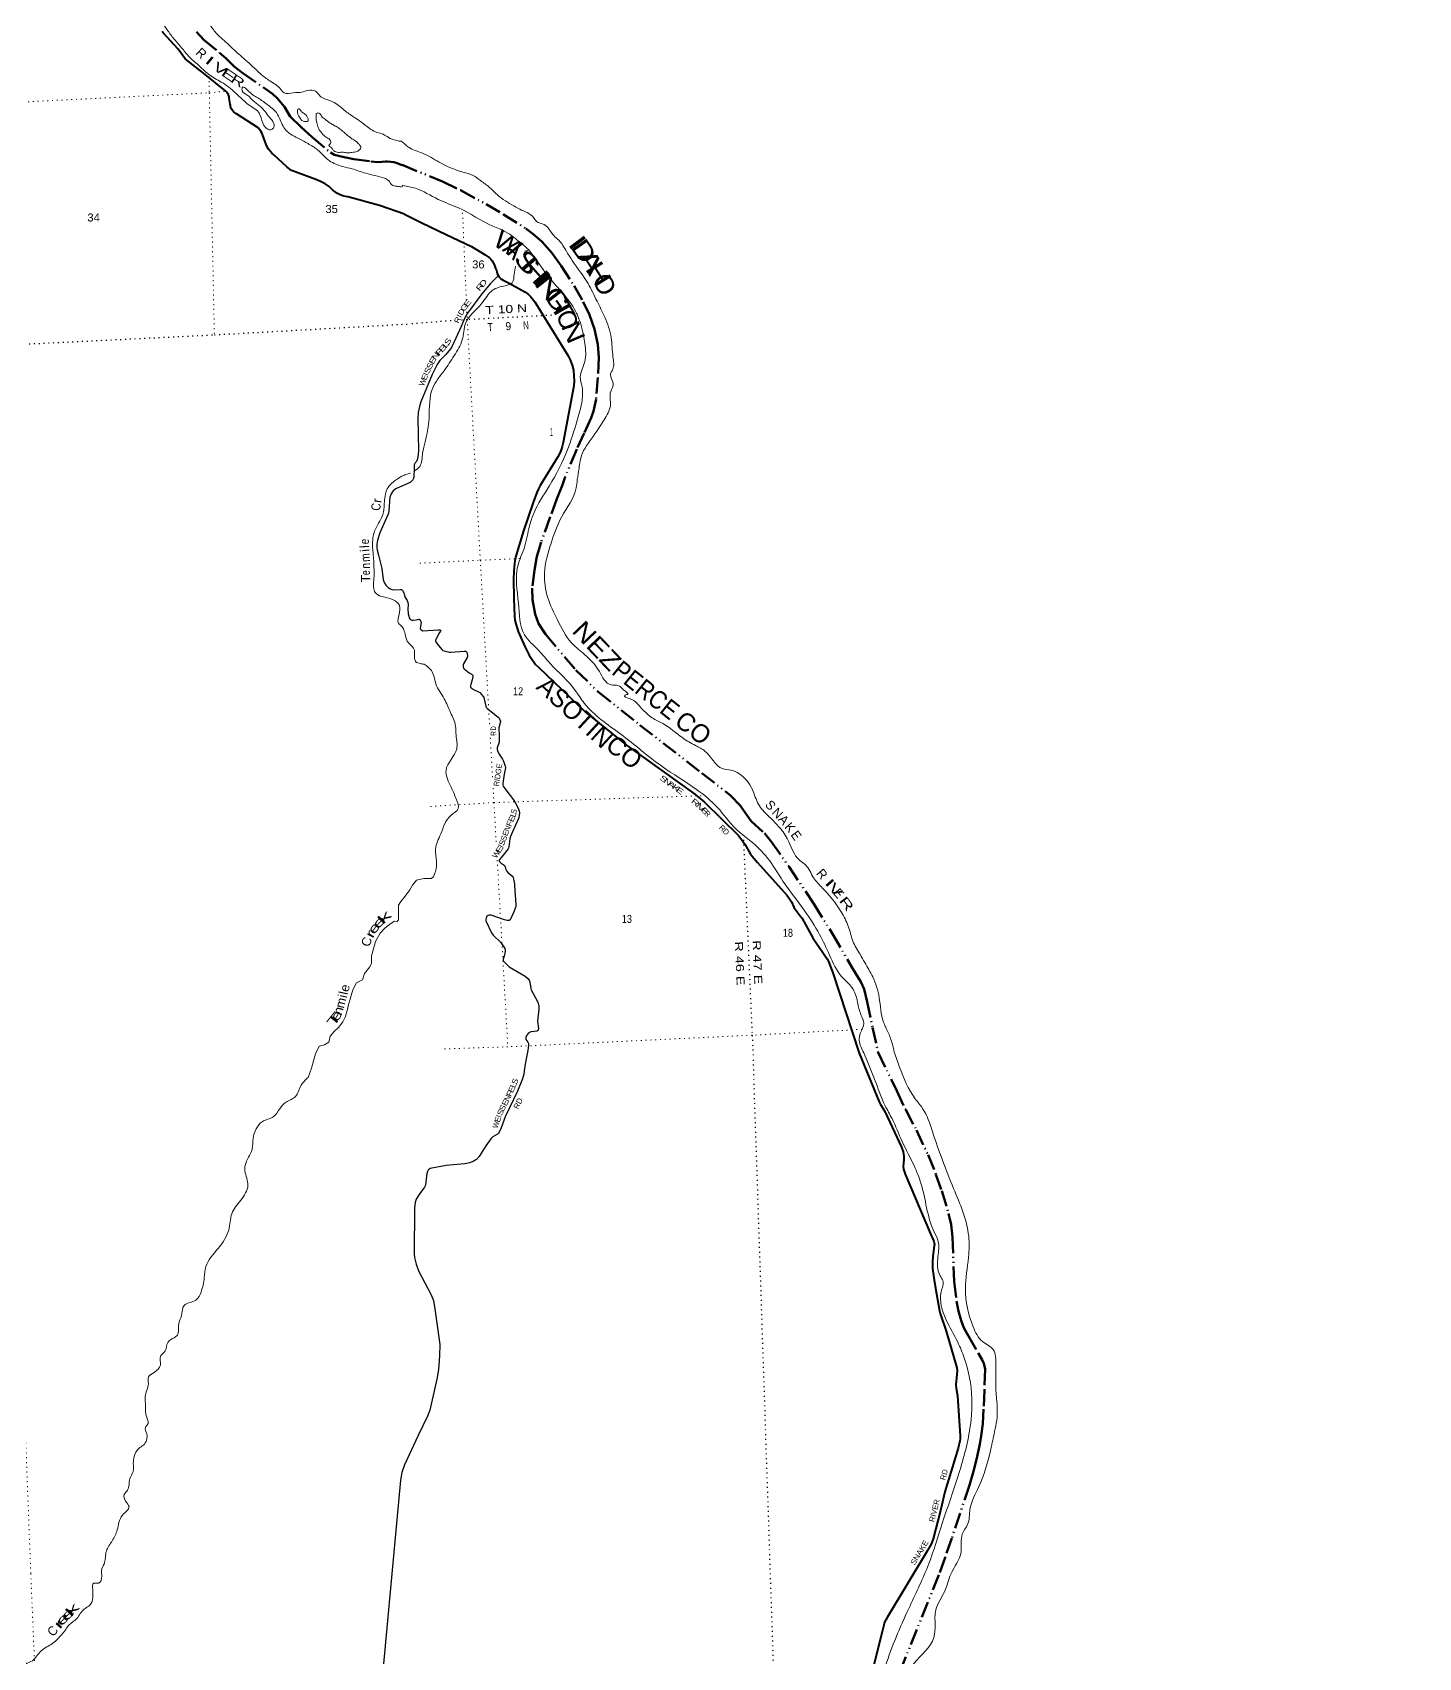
# Model space of a CAD drawing. Header units: feet. Extents: x 757852 to 1040949, y -536576 to -344549.
# Drawn here: x 1005393 to 1035696, y -448286 to -412754 of the extents above; entities that cross this region are included whole.
import ezdxf
from ezdxf.enums import TextEntityAlignment as Align

# ---------------------------------------------------------------- set-up
doc = ezdxf.new("R2010")
doc.units = ezdxf.units.FT
doc.header["$LTSCALE"] = 70
doc.linetypes.add('DASH_DOUBLE_DOT', pattern=[9.2, 5, -1.2, 0.3, -1.2, 0.3, -1.2])
doc.linetypes.add('DOTTED', pattern=[1.5, 0.3, -1.2])
for name, color, linetype, lineweight in [('10', 7, 'DASH_DOUBLE_DOT', 70), ('26', 7, 'Continuous', 40), ('29', 7, 'Continuous', 25), ('39', 7, 'Continuous', 13), ('6', 7, 'DOTTED', 25), ('7', 7, 'DOTTED', 13)]:
    doc.layers.add(name, color=color, linetype=linetype, lineweight=lineweight)
for name, color, linetype in [('12', 7, 'Continuous'), ('27', 7, 'Continuous'), ('30', 7, 'Continuous'), ('41', 7, 'Continuous')]:
    doc.layers.add(name, color=color, linetype=linetype)

msp = doc.modelspace()

# ---------------------------------------------------------------- linework, layer by layer
at = {"layer": '10'}
for points in [[(1008980.82, -412739.57), (1009041.18, -412814.3), (1009144.19, -412920.38), (1009484.5, -413196.92), (1009625.61, -413325.8), (1009801.79, -413497.32), (1009988.53, -413646.21), (1010439.69, -413953.69), (1010638.23, -414098.08), (1010741.51, -414193.07), (1010901.78, -414377.95), (1011024.26, -414590.89), (1011264.93, -414825.44), (1011506.42, -415043.55), (1011905.24, -415381.35), (1011998.6, -415427.01), (1012141.55, -415465.49), (1012415.69, -415525.06), (1012792.65, -415571.51), (1012940.66, -415587.22), (1013119.91, -415572.8), (1013157.25, -415573.28), (1013229.62, -415580.92), (1013289.49, -415591.83), (1013344.57, -415607.06), (1013476.59, -415652.15)], [(1013473.45, -415650.58), (1014354.95, -416011.55), (1014753.89, -416205.41), (1015309.85, -416509.06), (1015689.82, -416730.34), (1016181.23, -417042.43), (1016335.08, -417156.07), (1016525.02, -417322.73), (1016746.19, -417572.94), (1016948.79, -417855.64), (1017231.78, -418294.38), (1017434.42, -418639.84), (1017572.8, -418926.04), (1017681.08, -419239.34), (1017750.9, -419574.43), (1017774.56, -419864.26), (1017755.51, -420301.48), (1017713.66, -420770), (1017658.49, -421036.42), (1017609.09, -421179.84), (1017455.6, -421511.67), (1017292.56, -421868.6), (1017041.45, -422471.13), (1016979.91, -422644.65), (1016859.51, -422949.3), (1016709.89, -423346.95), (1016512.62, -423895.93), (1016417.06, -424209.68), (1016364.64, -424507.59), (1016317.5, -424902.49), (1016323.41, -425160.52), (1016383.53, -425469.24), (1016459.25, -425677.52), (1016607.21, -425912.93)], [(1016607.21, -425912.93), (1017274.94, -426696.47), (1017760.42, -427171.56), (1018674.01, -427898.45), (1020027.82, -428948.24), (1020656.2, -429440.01), (1020866.95, -429658.2), (1021015.99, -429878.07), (1021102.25, -429995.59), (1021396.62, -430264.78), (1021541.32, -430444.63), (1021934.46, -430996.91), (1022475.26, -431806.31), (1022880.37, -432459.23), (1023330.15, -433224.82), (1023502.03, -433510.92), (1023572.93, -433675.27), (1023638.38, -433950.63), (1023761.02, -434509.97), (1023880.85, -435054.29)], [(1023883.1, -435058.97), (1024287.11, -435897.72), (1024486.29, -436311.53), (1024720.45, -436756.31), (1024971.94, -437293.74), (1025144.94, -437721.55), (1025272.61, -438083.15), (1025420.21, -438577.56), (1025476.66, -438816.31), (1025508.79, -439093.28), (1025540.26, -440067.31), (1025595.42, -440497.78), (1025638.66, -440710.48), (1025695.92, -440920.28), (1025756.82, -441076.15), (1025847.58, -441244.96), (1026075.05, -441638.26), (1026155.3, -441777.12), (1026192.99, -441855.9), (1026210.33, -441913.78), (1026219.11, -441981.82), (1026203.98, -442441.56), (1026188.04, -442859.38), (1026166.72, -443176.9), (1026134.44, -443435.91), (1026104.68, -443618.49), (1026031.49, -443959.43), (1025957.8, -444242.83), (1025876.72, -444515.47), (1025493.18, -445673.58), (1025344.84, -446098.31), (1025209.83, -446479.5), (1023807.53, -449955.2)]]:
    msp.add_lwpolyline(points, dxfattribs=at)
at = {"layer": '26'}
for points in [[(1013523.93, -416726.97), (1012980.9, -416533.64), (1012283.84, -416350.64), (1012238.07, -416342.48), (1012177.54, -416325.9), (1012119.08, -416303.07), (1012063.33, -416274.27), (1012010.89, -416239.79), (1011962.34, -416200.01), (1011918.21, -416155.39), (1011880.13, -416124.88), (1011788.17, -416061.93), (1011690.14, -416008.94), (1011587.1, -415966.49), (1011134.41, -415801.66), (1011134.06, -415801.55), (1011095.61, -415787.79), (1011058.82, -415770.09), (1011024.08, -415748.63), (1010991.77, -415723.66), (1010962.25, -415695.46), (1010668.83, -415429.44), (1010625.7, -415391.32), (1010586.74, -415348.86), (1010552.42, -415302.55), (1010523.14, -415252.92), (1010499.21, -415200.49), (1010480.88, -415145.85), (1010420.63, -414981.86), (1010405.3, -414950.16), (1010381.81, -414911.24), (1010354.37, -414875), (1010323.3, -414841.82), (1009853.48, -414531), (1009837.09, -414522.62), (1009816.48, -414509.57), (1009797.34, -414494.43), (1009779.89, -414477.38), (1009764.32, -414458.6), (1009750.8, -414438.3), (1009739.48, -414416.69), (1009730.47, -414394.02), (1009724.16, -414371.48), (1009719.58, -414345.23), (1009715.63, -414321.48), (1009694.25, -414192.85), (1009693.47, -414182.12), (1009690.01, -414159.12), (1009684.16, -414136.61), (1009675.99, -414114.83), (1009665.58, -414094.03), (1009653.06, -414074.43), (1009638.56, -414056.24), (1009622.24, -414039.67), (1009128.47, -413645.37), (1008726.91, -413331.2), (1008573.89, -413121.48), (1008248.6, -412758.22), (1008226.37, -412733.4)], [(1013523.93, -416726.97), (1013903.46, -416919.46), (1014433.28, -417170.75), (1014988.01, -417436.8), (1015288.96, -417615.43), (1015381.44, -417678.62), (1015410.46, -417707.89), (1015444.59, -417748.59), (1015476.17, -417809.52), (1015518.47, -417906.02), (1015527.05, -417930.95), (1015541.02, -417985.01), (1015555.12, -418026.19), (1015570.91, -418062.3), (1015598.74, -418104.11), (1015617.71, -418127.2), (1015632.37, -418140.74), (1015644.78, -418149.77), (1015681.43, -418170.63), (1015812.76, -418235.48), (1016156.53, -418426.31), (1016209.79, -418460.09), (1016234.04, -418479.83), (1016288.17, -418536.25), (1016373.02, -418640.01), (1016400.95, -418681.84), (1017102.42, -419821.57), (1017140.36, -419896.29), (1017188.13, -420026.96), (1017217.45, -420139.8), (1017230.99, -420268.45), (1017233.24, -420370.01), (1017226.56, -420482.98), (1016994.75, -421720.15), (1016972.73, -421808.81), (1016956.94, -421856.2), (1016927.61, -421935.2), (1016875.19, -422032.23), (1016493.42, -422660.8), (1016455.46, -422732.39), (1016418.99, -422814.28), (1016341.04, -423028.11), (1016127.85, -423648.87), (1015959.23, -424202.89), (1015944.19, -424266.61), (1015930.66, -424359.14), (1015915.08, -424535.08), (1015908.1, -424706.71), (1015913.27, -425128.48), (1015930.36, -425515.72), (1015940.8, -425601.59), (1015958.85, -425687.36), (1015979.15, -425757.32), (1016013.02, -425853.21), (1016157.31, -426179.37), (1016252.07, -426368.95), (1016293.78, -426435.56), (1016358.08, -426531.45), (1016391.91, -426572.07), (1016453, -426630.19), (1017484.59, -427612.93), (1018379.49, -428335.47), (1019871.75, -429406.26), (1020082.27, -429584.08), (1020824.88, -430312.74), (1020897.38, -430396.46), (1020967.64, -430500.21), (1021094.02, -430718.72), (1021124.06, -430763.21), (1021240.57, -430901.96), (1021892.52, -431625.4), (1021946.22, -431698.71), (1021984.49, -431765.3), (1022040.78, -431876.93), (1022068.02, -431924.41), (1022179.65, -432066.62), (1022210.12, -432116.25), (1022463.83, -432564.31), (1022660.01, -432847.48), (1022732.28, -432954.7), (1022768.37, -433011.12), (1022794.62, -433069.57), (1022892.38, -433315.75), (1023468.1, -435072.88)], [(1023468.1, -435072.88), (1023903.56, -436136.65), (1023934.86, -436190.53), (1024024, -436332.12), (1024136.72, -436577.36), (1024392.21, -437125.07), (1024427.52, -437229.85), (1024441.36, -437332.29), (1024440.27, -437405.89), (1024430.44, -437545.56), (1024437.72, -437609.99), (1024472.49, -437720.89), (1025026.6, -439023.73), (1025091.71, -439167.5), (1025101.27, -439191.11), (1025107.64, -439221.72), (1025111.47, -439248.51), (1025109.56, -439284.86), (1025079.17, -439512.02), (1025068.75, -439645.87), (1025067.48, -439696.89), (1025072.07, -439779.39), (1025106.71, -440033.3), (1025154.89, -440330.94), (1025221.74, -440706.27), (1025236.39, -440761.39), (1025365.28, -441151.32), (1025590.8, -441901.78), (1025603.55, -441955.35), (1025607.26, -442014.82), (1025583.44, -442322.93), (1025588.25, -442396.71), (1025617.55, -442560.78), (1025673.15, -443438.62), (1025672.38, -443501.4), (1025667.28, -443547.32), (1025629.86, -443705.21), (1025340.53, -444663.01), (1025250.9, -445045.65), (1025087.81, -445693.89), (1025049, -445791.1), (1024961.7, -445947.21), (1024076.53, -447411.24), (1024021.69, -447513.52), (1024004.91, -447575.7), (1023979.59, -447695.71), (1023521.75, -449485.3)]]:
    msp.add_lwpolyline(points, dxfattribs=at)
at = {"layer": '29'}
for points in [[(1015572.08, -418075.73), (1015405.09, -418240.1), (1015217.17, -418469.76), (1014902.38, -418888.6), (1014843.87, -418995.13), (1014762.8, -419184.63), (1014646.11, -419439.62), (1014570.37, -419610.87), (1014534.05, -419673.3), (1014431.03, -419798.59), (1014301.16, -419925.36), (1014238.41, -420010.4), (1014132.44, -420230.91), (1013880.54, -420828.95), (1013850.22, -420933.17), (1013828.26, -421066.74), (1013820.02, -421192.86), (1013830.81, -421893.9), (1013823.5, -421984.6), (1013808.06, -422079.72), (1013786.67, -422136.79), (1013762.14, -422162.79)], [(1013762.14, -422162.79), (1013741.13, -422190.92), (1013736.73, -422208.55), (1013736.72, -422279.05), (1013727.92, -422483.93), (1013725.72, -422494.95), (1013719.67, -422508.72), (1013705.9, -422534.6), (1013681.13, -422568.21), (1013669.57, -422579.22), (1013652.31, -422590.99), (1013349.18, -422724.07), (1013314.51, -422744.46), (1013278.71, -422776.94), (1013255.05, -422806.14), (1013234.67, -422838.63), (1013218.72, -422876.64), (1013208.25, -422913.53), (1013181.83, -423213.15), (1013173.57, -423264.39), (1013164.21, -423301.27), (1012983.65, -423697.83), (1012935.2, -423852.05), (1012921.45, -423944.03), (1012921.99, -424015.07), (1012930.26, -424076.22), (1012957.22, -424182.51)], [(1012957.22, -424182.51), (1013027.14, -424474.97), (1013062.37, -424712.91), (1013082.19, -424779), (1013115.22, -424836.28), (1013159.26, -424884.75), (1013212.11, -424920), (1013256.15, -424935.42), (1013304.59, -424942.03), (1013441.11, -424933.21), (1013458.73, -424935.42), (1013480.75, -424955.25), (1013511.58, -425008.12), (1013520.39, -425034.56), (1013533.6, -425083.02), (1013542.41, -425111.67), (1013582.04, -425171.15), (1013597.46, -425219.62), (1013604.06, -425259.27), (1013599.66, -425360.61), (1013608.46, -425466.36), (1013617.28, -425519.23), (1013630.48, -425554.48), (1013640.4, -425573.2), (1013650.31, -425585.32), (1013658.01, -425593.03), (1013670.13, -425598.54), (1013687.74, -425602.95), (1013711.96, -425604.05), (1013780.22, -425594.14), (1013837.47, -425580.92), (1013846.28, -425582.02), (1013859.49, -425594.14), (1013879.31, -425618.37), (1013885.91, -425633.79), (1013888.12, -425649.21), (1013870.5, -425783.6), (1013872.71, -425792.41), (1013877.11, -425801.23), (1013888.12, -425812.24), (1013925.56, -425838.07)], [(1013925.56, -425838.07), (1014262, -425815.54), (1014299.39, -425816.54), (1014310.09, -425821.3), (1014316.89, -425833.48), (1014316.03, -425845.08), (1014277.09, -425895.13), (1014207.9, -426030.56), (1014206.71, -426038.88), (1014207.14, -426060.15), (1014211.46, -426078.11), (1014241.74, -426124.96), (1014343.36, -426248.13), (1014367.51, -426264.44), (1014394.45, -426277.86), (1014507.42, -426301.16), (1014539.41, -426302.83), (1014833.82, -426280.63), (1014858.45, -426281.42), (1014873.9, -426290.93), (1014886.97, -426306.39), (1014895.48, -426318.35), (1014900.04, -426397.94), (1014893.38, -426420.64), (1014814.48, -426559.64), (1014809.73, -426572.72), (1014807.62, -426592.28), (1014807.36, -426615.52), (1014818.05, -426657.13), (1014828.72, -426671.64), (1014942.25, -426753.46), (1015006.38, -426795.05), (1015014.99, -426802.77), (1015019.45, -426812.88), (1015022.71, -426825.96), (1015021.83, -426837.85), (1015006.51, -426911.33), (1014975.11, -427010.31)], [(1014975.11, -427010.31), (1014965.32, -427041.18), (1014964.79, -427051.26), (1014965.98, -427057.79), (1014976.37, -427074.44), (1014986.18, -427085.14), (1015002.51, -427098.22), (1015018.11, -427109.3), (1015161.44, -427176.69), (1015173.58, -427185.51), (1015247.59, -427274.78), (1015258.12, -427296.5), (1015303.44, -427487.6), (1015310.86, -427505.44), (1015315.62, -427514.36), (1015324.53, -427526.25), (1015335.52, -427537.54), (1015420.4, -427602.93), (1015577.79, -427729.17), (1015592.18, -427745.02), (1015605.55, -427762.85), (1015621, -427797.33), (1015623.66, -427806.25), (1015623.32, -427817.61), (1015586.24, -427956.06), (1015585.21, -427975.4), (1015592.81, -428121.41), (1015596.33, -428242.59), (1015592.46, -428269.73), (1015555.34, -428398.35), (1015552.42, -428429.59), (1015556.53, -428451.85), (1015583.7, -428512.57), (1015671.01, -428643.5), (1015692.58, -428687.27), (1015729.42, -428795.46), (1015732.98, -428812.11), (1015732.41, -428831.54), (1015705.55, -428968.85), (1015673.57, -429174.74), (1015674.16, -429202.08), (1015683.52, -429232.24), (1015760.12, -429345.55), (1015905.78, -429532.36), (1015942.1, -429589.69), (1016002.7, -429700.27), (1016031.63, -429770.5), (1016038.76, -429825.19), (1016036.39, -429872.75), (1016024.69, -429920.23), (1016017.77, -429940.92), (1015884.42, -430232.63), (1015841.12, -430336.37), (1015828.03, -430385.11), (1015809.04, -430559.9), (1015803.1, -430587.24), (1015794.3, -430604.85), (1015652.41, -430778.64), (1015603.47, -430838.12), (1015597.53, -430851.19), (1015595.47, -430863.14), (1015596.07, -430870.28), (1015599.91, -430877.35), (1015609.41, -430890.43), (1015641.74, -430919.34), (1015703.9, -430959.44), (1015712.21, -430967.76), (1015716.12, -430974.61), (1015733.58, -431025.55)], [(1015733.58, -431025.55), (1015743.24, -431053.74), (1015754.1, -431085.48), (1015759.74, -431092.61), (1015787.93, -431120.16), (1015885.43, -431202.6), (1015891.65, -431209.14), (1015895.81, -431216.28), (1015899.96, -431229.34), (1015927.89, -431370.84), (1015931.26, -431403.27), (1015963.38, -431822.91), (1015961.75, -431844.07), (1015958.19, -431864.28), (1015917.17, -431979), (1015833.42, -432156.77), (1015823.92, -432165.09), (1015814.06, -432169.34), (1015797.78, -432171.03), (1015774.01, -432168.66), (1015709.22, -432157.33), (1015420.51, -432056.89), (1015404.13, -432052.78), (1015380.11, -432053.33), (1015357.53, -432061.65), (1015334.96, -432077.1), (1015321.41, -432094.03), (1015307.63, -432150.82), (1015307.63, -432179.36), (1015315.6, -432204.48), (1015429.02, -432440.63), (1015464.47, -432489.67), (1015631.72, -432649.31), (1015664.09, -432694.18), (1015718.75, -432779.78), (1015726.5, -432818.04), (1015723.51, -432851.12), (1015701.41, -432949.27), (1015683.11, -433017.58), (1015680.73, -433024.71), (1015682.51, -433042.55), (1015693.6, -433059.8), (1015789.45, -433162.64), (1015816.92, -433187.34), (1016161.77, -433386.56), (1016223.16, -433439.67), (1016251.68, -433475.34), (1016269.12, -433516.73), (1016287.92, -433656.06), (1016297.68, -433685.98), (1016431.99, -433943.38), (1016444.77, -433979.46), (1016460.22, -434047.23), (1016463.78, -434079.34), (1016462.48, -434110.56), (1016434.36, -434372.18), (1016452.52, -434531.81), (1016451.9, -434552.55), (1016449.23, -434562.07), (1016446.26, -434568.61), (1016434.38, -434581.69), (1016426.66, -434586.45), (1016416.58, -434589.31), (1016302.8, -434605.7), (1016291.79, -434608.44), (1016276.04, -434615.56), (1016248.71, -434628.64), (1016228.51, -434641.72), (1016204.8, -434667.57), (1016186.92, -434698.79), (1016179.79, -434721.38), (1016176.23, -434742.78), (1016176.53, -434755.88), (1016180.65, -434770.71), (1016223.76, -434828.39), (1016232.08, -434846.23), (1016236.29, -434860.77), (1016239.21, -434875.95), (1016236.83, -434894.97), (1016219, -435011.49), (1016188.11, -435196.97), (1016151.83, -435396.87)], [(1016151.83, -435396.87), (1016133.76, -435527.7), (1016102.26, -435632.72), (1015993.87, -435904.16), (1015723.34, -436460.58), (1015640.18, -436703.26), (1015595.19, -436797.2), (1015578.84, -436822.91), (1015559.94, -436839.72), (1015459.68, -436904.74), (1015433.98, -436923.45), (1015414.6, -436944.01), (1015306.78, -437097.29), (1015159.27, -437333.8), (1015102.19, -437393.37), (1015074.16, -437414.41), (1015041.92, -437435.28), (1014945.65, -437468.19), (1014884.9, -437482.21), (1014835.83, -437489.23), (1014440.15, -437528.39)], [(1014440.15, -437528.39), (1014089.68, -437594.32), (1014063.98, -437608.98), (1014040.62, -437632.35), (1014026.6, -437660.41), (1014013.49, -437707.98), (1014006.6, -437763.41)], [(1014006.6, -437763.41), (1013982.21, -437959.66), (1013963.59, -438000.94), (1013860.22, -438139.86), (1013780.31, -438261.7), (1013759.08, -438333.73), (1013741.27, -438463.95), (1013735.71, -439455.91), (1013742.77, -439540.68), (1013777.77, -439685.03), (1013833.14, -439833.45), (1014111.82, -440354.51), (1014158.61, -440479.9), (1014190.61, -440659.82), (1014295.95, -441439.2), (1014294.12, -441690.93), (1014270.76, -441985.5), (1014234.31, -442199.89), (1014081.49, -442878.57), (1014032.08, -443008.91), (1013824.52, -443435.18), (1013526.25, -444076), (1013464.67, -444243.9), (1013435.52, -444404.86), (1012648.29, -452915.68)]]:
    msp.add_lwpolyline(points, dxfattribs=at)
at = {"layer": '39'}
msp.add_line((1016251.89, -417516.04), (1016152.87, -417537.41), dxfattribs=at)
msp.add_lwpolyline([(1014161.87, -431215.37), (1014107.5, -431252.11), (1013948.52, -431251.87), (1013789.27, -431287.85), (1013699.97, -431396.83), (1013642.69, -431502.23), (1013542.5, -431635.88), (1013447.66, -431755.18), (1013397.14, -431834.1), (1013395.39, -432047.39), (1013394.61, -432156.05), (1013366.15, -432191.64), (1013305.63, -432188.58), (1013223.45, -432236.86), (1013097.42, -432335.58), (1012992.35, -432451.36), (1012894.49, -432633.17), (1012845.85, -432792.45), (1012806.77, -432941.2), (1012806.6, -433104.14), (1012766.12, -433182.56), (1012650.56, -433331.04), (1012611.08, -433471.77), (1012477.29, -433534.66), (1012395.95, -433683.47), (1012361.91, -433811.86), (1012341.61, -433891.31), (1012305.08, -434009.76), (1012278.11, -434117.69), (1012229.86, -434285), (1012180.6, -434390), (1012083.85, -434511.41), (1011991.27, -434594.4), (1011903.78, -434699.27), (1011873.86, -434829.47), (1011778.11, -434888.48), (1011656.91, -434920.58), (1011576.45, -435087.45), (1011535.55, -435240.32), (1011490.83, -435397.39), (1011457.63, -435501.6), (1011421.07, -435602.2)], dxfattribs=at)
for points in [[(1003389.49, -402625.1), (1003682.53, -402650.94), (1004045.56, -402709.55), (1004405.26, -402782.4), (1004796.37, -402922.09), (1005138.43, -403046.09), (1005454.02, -403205.59), (1005630.88, -403325.63), (1005753.11, -403398.07), (1005909.79, -403517.1), (1006067.63, -403660.2), (1006189.12, -403758.83), (1006324.59, -403897), (1006415.7, -404033.32), (1006579.67, -404178.14), (1006739.72, -404325.16), (1006857.08, -404546.68), (1006964.83, -404943.67), (1006994.48, -405223.81), (1007036.73, -405473.16), (1007041.03, -405853.11), (1007071.46, -406149.3), (1007063.29, -406479.58), (1007064.7, -406841.56), (1007067.15, -407183.38), (1007073.07, -407430.49), (1007074.91, -407718.03), (1007096.72, -408002.58), (1007121.78, -408270.88), (1007169.37, -408505.89), (1007186.94, -408744.38), (1007217.79, -408966.13), (1007249.36, -409244.17), (1007306.86, -409434.44), (1007364.78, -409674.98), (1007365.06, -409805.7), (1007348.58, -409880.94), (1007342.62, -409965.71), (1007302.66, -410096.4), (1007331.05, -410225.75), (1007410.34, -410408.91), (1007470.53, -410737.84), (1007516.57, -410940.74), (1007584.17, -411090.29), (1007648.44, -411254.08), (1007709.7, -411355.67), (1007765.55, -411511.83), (1007818.12, -411766.7), (1007902.99, -411981.78), (1008009.83, -412193.76), (1008112.15, -412353.68), (1008235.8, -412538.69), (1008353.04, -412715.97), (1008509.98, -412923.48), (1008652.83, -413089.45), (1008806.69, -413274.99), (1009027.58, -413473.33), (1009283.95, -413698.08), (1009551.27, -413857.93), (1009882.05, -414123.29), (1010119.68, -414334.88), (1010352.03, -414520.59), (1010429.06, -414740.08), (1010620.84, -414877.49), (1010668.69, -414826.87), (1010648.52, -414701.14), (1010545.85, -414575.44), (1010453.32, -414451.25), (1010320.63, -414329.04), (1010178.1, -414211.33), (1010101.65, -414128.6), (1009980.26, -414031.97), (1009978.58, -413955.62), (1010151.13, -414069.85), (1010367.39, -414214.1), (1010571.99, -414366.98), (1010695.77, -414471.53), (1010793.88, -414627.62), (1010929.35, -414890.5), (1011236.56, -415084.6), (1011416.45, -415184.38), (1011624.2, -415319), (1011763.3, -415448.95), (1011885.27, -415557.61), (1012181.24, -415685.88), (1012376.78, -415734.61), (1012677.33, -415832.49), (1013086.96, -415939.09), (1013175.9, -415989.03), (1013249.11, -416088.02), (1013357.16, -416116.91), (1013383.45, -416119.64), (1013405.73, -416122.57), (1013450.47, -416132.44), (1013495.8, -416093.5)], [(1007595.24, -404456.12), (1007636.29, -404639.16), (1007733.08, -404684.69), (1007742.56, -404839.1), (1007826.09, -404943.62), (1007873.27, -405128.36), (1007841.84, -405560.35), (1007804.93, -405795.48), (1007767.45, -406060.82), (1007743.71, -406277.2), (1007798.3, -406407.27), (1007791.33, -406679.16), (1007760.24, -407034.69), (1007747.86, -407361.15), (1007769.54, -407726.16), (1007812.18, -407983.54), (1007848.18, -408311.64), (1007899.75, -408628.92), (1007884.49, -408937.42), (1007924.05, -409297.53), (1007980.31, -409628.66), (1008031.59, -409939.92), (1008132.35, -410317.14), (1008214.77, -410606.76), (1008251.42, -410781.96), (1008196.44, -410893.28), (1008269.25, -411108.94), (1008363.76, -411440.21), (1008491.69, -411588.8), (1008679.84, -411734.44), (1008817.87, -411967.02), (1008888.42, -412094.3), (1008994.04, -412197.73), (1009114.75, -412280.3), (1009185.23, -412447.81), (1009279.03, -412598.08), (1009420.75, -412782.21), (1009547.22, -412900.7), (1009688.13, -413026.54), (1009863.11, -413190.93), (1010163.78, -413457.76), (1010361.9, -413643.13), (1010552.35, -413794.69), (1010800.37, -413971.59), (1010891.75, -414071.69), (1011091.07, -414073.97), (1011279.39, -414056.68), (1011414.55, -414021.88), (1011582.43, -414039.79), (1011675.72, -414137.79), (1011910.59, -414250.96), (1012057.3, -414330.25), (1012258.37, -414493.35), (1012474.73, -414639.62), (1012624.71, -414744.89), (1012793.92, -414873.36), (1012921.88, -414939.48), (1013062.73, -414980.84), (1013172.62, -415047.85), (1013338.73, -415112.11), (1013432.14, -415129.65), (1013452.5, -415130.52)], [(1011308.36, -414513.85), (1011382.73, -414570.55), (1011409.54, -414625.55), (1011414.85, -414693.68), (1011376.8, -414697.56), (1011308.26, -414694.89), (1011257.75, -414649.1), (1011203, -414557.25), (1011185.74, -414491.72), (1011187.91, -414453.4), (1011208.44, -414420.21), (1011265.46, -414475.74), (1011308.36, -414513.85)], [(1011728.64, -414607.87), (1011807.84, -414664.32), (1011864.37, -414709.82), (1011939.17, -414758.44), (1012013.58, -414799.04), (1012100.8, -414855.1), (1012173.88, -414909.84), (1012249.65, -414978.53), (1012316.61, -415031.56), (1012377.16, -415076.86), (1012456.06, -415127.29), (1012521.31, -415186.44), (1012559.77, -415232.83), (1012571.75, -415272.47), (1012539.76, -415318.29), (1012489.21, -415354.97), (1012373.55, -415376.74), (1012285.42, -415385.09), (1012186.27, -415373.87), (1012081.69, -415374.98), (1011981.47, -415341.68), (1011942.91, -415293.29), (1011913.35, -415264.57), (1011873.36, -415228.32), (1011905.35, -415182.5), (1011917.66, -415145.69), (1011893.25, -415098.61), (1011816.25, -415046.08), (1011721.44, -414958.21), (1011674.27, -414898.17), (1011636.65, -414827.61), (1011617.09, -414756.16), (1011602.13, -414696.55), (1011595.4, -414640.56), (1011593.52, -414560.2), (1011598.09, -414529.8), (1011613.57, -414516.97), (1011672.47, -414528.16), (1011700.41, -414565), (1011728.64, -414607.87)], [(1013452.5, -415130.52), (1013530.85, -415193.58), (1013616.39, -415263.56), (1013916.87, -415391.24), (1014282.54, -415588.33), (1014799.56, -415805.13), (1015029.61, -415881.65), (1015184.83, -415991.38), (1015385.93, -416141.27), (1015515.72, -416266.1), (1015869.86, -416521.8), (1016046.61, -416618.6), (1016345.32, -416798.46), (1016415.38, -416887.72), (1016576.72, -416953.09), (1016787.7, -417192.76), (1016898.52, -417296.34), (1017069.7, -417543.7), (1017192.48, -417738.97), (1017539.28, -418243.52), (1017736.61, -418632.08), (1017903.91, -418975.81), (1018043.81, -419428.92), (1018083.93, -419848.14), (1018079.53, -420118.9), (1018026.52, -420239.38), (1018090.62, -420423.09), (1018034.27, -420605.85), (1018027.16, -420906.79), (1017888.36, -421225.3), (1017565.99, -421707.85), (1017410.5, -421964.92), (1017342.15, -422288.48), (1017304.41, -422530.58), (1017280.11, -422711.99), (1016960.45, -423350.77), (1016730.01, -423917.64), (1016585.73, -424575.11), (1016659.06, -425113.19), (1016868.53, -425597.45), (1017177.1, -426099.59), (1017354.68, -426262.5), (1017508.93, -426396.32), (1017785.97, -426725.42), (1018043.43, -427019.25), (1018192.44, -427031.03), (1018321.19, -427131.85), (1018409.36, -427222.35), (1018348.13, -427244.97), (1018340.38, -427251.3), (1018435.36, -427313.46), (1018604.52, -427420.6), (1018941.31, -427739.16), (1019177.51, -427865.53), (1019608.44, -428180.14), (1019888.44, -428344.76), (1020094.34, -428466.39), (1020482.13, -428850.96), (1020660.03, -428881.57), (1020838, -428960.28), (1021133.84, -429306.62), (1021264.14, -429629.85), (1021477.65, -429881.44), (1021698.04, -430106.69), (1021890.2, -430375.21), (1022167.78, -430856.61), (1022286.17, -430949.84), (1022471.09, -431236.71), (1022667.54, -431464.96), (1022959.12, -431805.47), (1023071.03, -431981.16), (1023229.11, -432297.21), (1023329.37, -432621.71), (1023486.24, -432909.75), (1023588.31, -433089.86), (1023762.33, -433403.24), (1023904.15, -433854.26), (1023999.6, -434393.42), (1024099.56, -434617.71), (1024192.79, -434872.35), (1024234.42, -435046.98)], [(1023566.89, -435063), (1023466.87, -434790.61), (1023490.54, -434641.29), (1023567.11, -434415.6), (1023505.11, -434233.81), (1023433.05, -433958.24), (1023308.84, -433636.75), (1023090.1, -433403.42), (1022818.88, -432929.77), (1022598.6, -432474.02), (1022260.7, -431943.05), (1021799.96, -431309), (1021465.44, -430809.95), (1021079.57, -430423.29), (1020771.58, -430167.66), (1020365.3, -429696.1), (1019909.88, -429304.26), (1019149.37, -428796.71), (1018254.36, -428096.73), (1017454.62, -427418.8), (1017258.02, -427140.44), (1016710.79, -426548.11), (1016453.58, -426260.27), (1016152.16, -425924.18), (1016016.12, -425234.4), (1016003.02, -424417.2), (1016149.79, -424004.15), (1016259.63, -423545.13), (1016350.88, -423268.14), (1016690.38, -422670.62), (1017089.62, -421876.18), (1017293.88, -421260.29), (1017400.59, -420848.93), (1017407.64, -420499.89), (1017368.29, -420285.08), (1017468.26, -419950.16), (1017469.41, -419557.27), (1017266.4, -418850.26), (1016633.67, -418043.05), (1016334.64, -417622.68), (1016243.43, -417508.26), (1016074.46, -417359.02), (1015736.77, -417112.65), (1015458.5, -416988.05), (1014704.86, -416588.78), (1014263.42, -416402.89), (1013765.39, -416161.25), (1013490.91, -416100.8)], [(1015953.42, -417867.14), (1015923.12, -418038.83), (1015880.97, -418225), (1015725.31, -418291.66), (1015450.59, -418389.39), (1015219.93, -418671.67), (1014861.7, -419113.64), (1014786.98, -419475.55), (1014613.07, -419817.57), (1014390.57, -420149.61), (1014143.68, -420520.76), (1014061.93, -421185.62), (1013977.81, -421702.26), (1013920.3, -421951.2), (1013860.5, -422240.33), (1013732.86, -422351.92)], [(1013654.71, -422388.18), (1013607.01, -422404.37), (1013508.09, -422439.4), (1013357.29, -422525.25), (1013250.67, -422608.93), (1013146.08, -422734.75), (1013113.27, -422846.99), (1013087.3, -423017.22), (1013079.17, -423140.32), (1013060.9, -423261.9), (1013006.99, -423395.29), (1012912.66, -423566.87), (1012860.17, -423688.12), (1012828.21, -423900.88), (1012831.86, -424059.61), (1012843.9, -424183.72), (1012855.78, -424346.06), (1012859.56, -424549.03), (1012856.16, -424728.21), (1012853.24, -424917.43), (1012906.66, -425023.42), (1013069.14, -425095.9), (1013279.41, -425157.98), (1013414.4, -425286.12), (1013407.75, -425481.55), (1013396.71, -425669.15), (1013472.96, -425747.88), (1013519.87, -425844.13), (1013556.3, -425973.08), (1013586.86, -426064.11), (1013724.92, -426214.22), (1013747.74, -426436.36), (1013788.63, -426532.91), (1013849.54, -426544), (1013925.08, -426566.44), (1013937.22, -426567.86)], [(1013937.22, -426567.86), (1013943.48, -426568.14), (1013948.78, -426568.14), (1013954.09, -426568.32), (1013957.56, -426568.14)], [(1013958.65, -426568.35), (1014114.81, -426703.27), (1014211.59, -426993.84), (1014394.23, -427320.88), (1014531.6, -427621.77), (1014640.75, -427919.84), (1014653.45, -428121.74), (1014668.03, -428413.75), (1014433.62, -428888.6), (1014547.87, -429258.61), (1014657.13, -429512.57), (1014700.4, -429725.22), (1014545.92, -429866), (1014316.85, -430278.49), (1014202.7, -430609.98), (1014224.34, -430879.66), (1014224.89, -430985.86), (1014161.87, -431215.37)], [(1023566.89, -435063), (1023802.34, -435637.81), (1024034.54, -436220.86), (1024184.79, -436503.27), (1024406.55, -437002.17), (1024669.12, -437538.12), (1024817.14, -437917.52), (1025104.51, -438976.67), (1025195.57, -439190.75), (1025189.97, -439514.46), (1025237.7, -439939.06), (1025295.15, -440040.39), (1025259.71, -440292.81), (1025362.32, -440887.04), (1025621.27, -441391.1), (1025763.44, -441734.71), (1025899.52, -442275.11), (1025898.34, -443201.42), (1025646.67, -444264.81), (1025290.58, -445331.51), (1024981.44, -446253.47), (1024578.69, -447154.14), (1024069.94, -448383), (1023916.4, -448884.02), (1023633.91, -449618.17), (1023462.94, -449855.44), (1023424.91, -449977.67), (1023431.81, -450180.35), (1023468.23, -450581.19), (1023499.96, -450900.1), (1023572.17, -451173.1), (1023685.03, -451335.76), (1023710.43, -451677.3), (1023698.1, -451988.68), (1023827.65, -452202.62), (1023947.8, -452469.16), (1024104.82, -452669.66), (1024185.13, -452745.77), (1024224.72, -452852.01), (1024406.84, -453229.67), (1024640.16, -453664.87), (1025231.18, -454093.87), (1025600.2, -454349.73), (1025695.84, -454411.02), (1025815.35, -454625.47), (1026227.72, -454903.18), (1026448.58, -455014.22), (1026716.85, -455227.1), (1026929.59, -455336.55), (1027262.88, -455562.16), (1027877.7, -456024.03), (1028275.77, -456376.65), (1028396.13, -456805.57), (1028542.64, -457036.69), (1028943.18, -457477.4), (1029474.61, -458039.75), (1029747.49, -458541.1), (1029845.81, -458852.86), (1029894.27, -459173.18), (1030094.96, -459559.92), (1030508.76, -460182.39), (1030800.69, -460662.72), (1031077.98, -461013.48), (1031291.42, -461413.6), (1031710.09, -461973.68), (1032020.58, -462304.71), (1032186.21, -462476.7), (1032373.91, -462647.58), (1032549.56, -462660.68), (1032610.61, -462753.8), (1032754.73, -462858.73), (1033122.98, -463020.4), (1033335.1, -462959.47), (1033612.99, -462847.07), (1033858.17, -462882.69), (1034414, -463173.14), (1034796.91, -463504.48), (1035231.61, -464128.56), (1035467.57, -464669.22), (1035680.57, -465614.7), (1035581.36, -466511.93), (1035401.34, -467006.28), (1034989.43, -467410.21), (1034272.53, -467907.87), (1033752.27, -468277.21), (1033326.32, -468840.24), (1032901.74, -469192.68), (1032413.98, -469568.4), (1032384.07, -469850.6), (1032471.44, -470144.88), (1032491.9, -470586.91)], [(1025404.09, -453459.53), (1024650.22, -452675.95), (1024300.75, -452092.3), (1024144.03, -451304.34), (1024014.01, -450685.45), (1024061.55, -450077.55), (1024666.61, -448408.72), (1025098.68, -447847.39), (1025126.67, -447567.29), (1025140.5, -447245.8), (1025336.84, -446834.82), (1025470.8, -446463.1), (1025693.47, -445976.6), (1025721.89, -445586.2), (1025838.12, -445379.79), (1025889.55, -445046.36), (1026085.53, -444549.19), (1026337.28, -443764.48), (1026415.58, -443405.62), (1026487.18, -442914.79), (1026467.81, -442613.04), (1026454.48, -441875.92), (1026397.89, -441554.02), (1026165.65, -441377.39), (1025960.4, -441059.05), (1025789.2, -440223.72), (1025858.55, -439530.51), (1025861.46, -439073.24), (1025528.72, -438027.61), (1025067.35, -436786.04), (1024852.55, -436279.73), (1024693.11, -436071.33), (1024349.98, -435375.08), (1024234.42, -435046.98)], [(1011421.07, -435602.2), (1011266.38, -435772.32), (1011143.02, -436018.61), (1010935.24, -436144.99), (1010797.81, -436285.38), (1010657.08, -436461.97), (1010412.94, -436571.36), (1010283.75, -436723.55), (1010213.8, -436936.19), (1010194.37, -437173.44), (1010041.05, -437526.91), (1010037.34, -437645.36), (1010103.55, -437962.37), (1009945.65, -438285.88), (1009751.19, -438582.37), (1009682.03, -438939.41), (1009457.41, -439333.06), (1009182.97, -439738.19), (1009147.53, -439975.91), (1009077.68, -440296.86), (1008964.92, -440470.64), (1008706.97, -440590.46), (1008649.21, -440812.78), (1008588.64, -440993.05), (1008559.32, -441236.61), (1008490.38, -441294.78), (1008348.25, -441399.2), (1008295.64, -441577.24), (1008193.88, -441698.54), (1008187.61, -441891.28), (1008052.61, -442053.66), (1007932.37, -442151.43), (1007925.21, -442298.06), (1007854.61, -442580.93), (1007861.49, -442729.16), (1007889.37, -443031.23), (1007920.03, -443166.74), (1007861.74, -443258.69), (1007890.4, -443394.25), (1007817.1, -443641.09), (1007714.41, -443714.28), (1007617.78, -443893.6), (1007596.65, -444042.65), (1007590.1, -444221.36), (1007519.1, -444379.87), (1007471.77, -444623.95), (1007395.64, -444724.45), (1007428.49, -444869.92), (1007502.82, -444986.1), (1007362.28, -445172.72), (1007244.44, -445497.07), (1007134.93, -445734.94), (1007007.1, -445957.29), (1006956.67, -446247.59), (1006899.17, -446379.64), (1006907.81, -446515.78), (1006836.5, -446658.26), (1006730.44, -446661.34), (1006709.04, -446796.36), (1006622.1, -447165.95), (1006523.18, -447226.99), (1006359.02, -447434.35), (1006179.8, -447587.99), (1006099.98, -447704.64), (1005951.01, -447869.43), (1005832.97, -447977.17), (1005583.84, -448138.86), (1005389.82, -448355.1), (1005237.14, -448431.75), (1005070.05, -448591.05), (1004952.04, -448700.79), (1004957.41, -448977.44), (1004933.46, -449291.04), (1004846.78, -449570.37), (1004593.72, -450149.38), (1004457.77, -450572.55), (1004298.31, -450815.87), (1004197.97, -451113.64), (1004149.64, -451512.2), (1004117.36, -451912.3), (1004088.68, -452085.63), (1004120.24, -452473.84), (1004098.33, -452789.39), (1004107.75, -453172.23), (1004138.62, -453422.06), (1004174.35, -453509.28), (1004185.88, -453793.77), (1004485.1, -453943.54), (1004636.18, -453991.3), (1004622.16, -454300.6), (1004572.06, -454504.64)]]:
    msp.add_spline(points, degree=3, dxfattribs=at)
at = {"layer": '6'}
for p, q in [((1017302.16, -418908.59), (1017199.86, -418913.92)), ((1014544.17, -419059.83), (1013629.48, -419126.89))]:
    msp.add_line(p, q, dxfattribs=at)
for points in [[(981979.81, -420664.34), (982599.43, -420656.54), (987983.3, -420343.87), (993403.28, -420111.9), (998767.69, -419854.5), (1004061, -419624.73), (1009368.91, -419364.07), (1013629.48, -419126.89)], [(1016740.18, -418937.89), (1014896.4, -419034.01), (1014769.72, -419043.3)], [(1020931.79, -430301.5), (1021126.27, -434678.49), (1021151.8, -435175.71)], [(1021719.04, -452257.74), (1021684.31, -451189.11), (1021151.8, -435175.71)]]:
    msp.add_lwpolyline(points, dxfattribs=at)
at = {"layer": '7'}
for p, q in [((1014795.9, -416699.2), (1014878.41, -418616.08)), ((1015401.59, -428176.57), (1015452.51, -429080.93)), ((1015553.04, -430852.22), (1015785.41, -434932.93))]:
    msp.add_line(p, q, dxfattribs=at)
for points in [[(1009252.51, -413713.71), (1009257.84, -414073.49), (1009368.91, -419364.07)], [(981754.84, -415382.61), (982416.38, -415375.53), (987799.8, -415095.06), (993187.95, -414745.98), (998550.78, -414538.95), (1003931.86, -414335.03), (1009257.84, -414073.49), (1009594.24, -414038.86)], [(1014888.89, -418859.47), (1014896.4, -419034.01), (1015182.97, -424293.31), (1015386.58, -427909.85)], [(1013860.08, -424358.81), (1015182.97, -424293.31), (1016051.98, -424257.01)], [(1014094.29, -429676.53), (1015481.29, -429592.2), (1020009.78, -429443.28)], [(1015463.44, -429275.14), (1015481.29, -429592.2), (1015534.2, -430521.41)], [(1023528.36, -434550.81), (1021126.27, -434678.49), (1015785.41, -434932.93), (1014327.99, -434982.14)], [(1006772.41, -481550.4), (1006623.71, -478328.32), (1006422.57, -473014.73), (1006233.4, -467698.79), (1006017.07, -462427.76), (1005784.62, -457151.19), (1005581.17, -451821.62), (1005354.81, -446446.58), (1005146.72, -440980.75), (1004940.48, -435888.83)]]:
    msp.add_lwpolyline(points, dxfattribs=at)

# ---------------------------------------------------------------- texts
at = {"layer": '10'}
for s, rotation, width, p in [('W', 325.879, 1.15, (1015666.77, -417540.63)), ('I', 306.674, 1.5, (1017148.7, -417467.14)), ('D', 304.973, 1.3, (1017287.23, -417653.36)), ('S', 312.993, 1.5, (1016066.79, -417914.69)), ('H', 311.174, 1.6, (1016223.09, -418097.46)), ('A', 303.141, 1.55, (1017431.16, -417872.8)), ('H', 301.911, 1.35, (1017600.56, -418139.87)), ('I', 310.973, 1.7, (1016387.45, -418279.69)), ('N', 308.141, 1.55, (1016526.83, -418481.38)), ('O', 297.601, 1.1, (1017723.2, -418354.61)), ('G', 304.911, 1.25, (1016689.57, -418700.07)), ('T', 299.601, 1.5, (1016804.92, -418903.41)), ('N', 293.083, 1.2, (1017034.15, -419382.32))]:
    msp.add_text(s, height=400, rotation=rotation, dxfattribs=dict(at, width=width)).set_placement(p, align=Align.CENTER)
for s, rotation, p in [('A', 318.879, (1015782.12, -417629.92)), ('O', 294.692, (1016911.43, -419119.24))]:
    msp.add_text(s, height=400, rotation=rotation, dxfattribs=at).set_placement(p, align=Align.CENTER)
at = {"layer": '12'}
for s, rotation, width, p in [('NEZ', 313.48, 1.15, (1017166.57, -425855.49)), ('PERCE', 321.339, 0.9, (1018033.56, -426769.6))]:
    msp.add_text(s, height=400, rotation=rotation, dxfattribs=dict(at, width=width)).set_placement(p)
for s, rotation, p in [('ASOTIN', 317.411, (1016385.47, -427090.01)), ('CO', 322.138, (1019401.99, -427870.15)), ('CO', 321.989, (1017893.16, -428400.7))]:
    msp.add_text(s, height=400, rotation=rotation, dxfattribs=at).set_placement(p)
at = {"layer": '27'}
for s, rotation, width, p in [('S', 324.338, 1.5, (1019156.73, -429124.72)), ('N', 324.338, 1.4, (1019245, -429189.69)), ('A', 324.338, 1.55, (1019331.65, -429252.56)), ('K', 324.338, 1.45, (1019426.41, -429320.55)), ('E', 324.338, 1.5, (1019515.14, -429384.21)), ('R', 319.813, 1.5, (1019848.64, -429635.45)), ('I', 319.813, 1.25, (1019914.55, -429691.11)), ('V', 318.313, 1.75, (1019977.76, -429746.51)), ('E', 315.543, 1.8, (1020059.07, -429825.31))]:
    msp.add_text(s, height=120, rotation=rotation, dxfattribs=dict(at, width=width)).set_placement(p, align=Align.CENTER)
for s, p in [('R', (1020108.37, -429875.88)), ('R', (1020434.38, -430195.76)), ('D', (1020514.72, -430274.6))]:
    msp.add_text(s, height=120, rotation=315.543, dxfattribs=at).set_placement(p, align=Align.CENTER)
for s, rotation, p in [('RD', 73.192, (1025343.54, -444418.07)), ('RIVER', 75.878, (1025106.62, -445332.22))]:
    msp.add_text(s, height=120, rotation=rotation, dxfattribs=at).set_placement(p)
at = {"layer": '27', "width": 1.1}
msp.add_text('SNAKE', height=120, rotation=58.842, dxfattribs=at).set_placement((1024679.99, -446277.85))
at = {"layer": '30'}
for s, rotation, width, p in [('D', 50.708, 1.5, (1015291.04, -418273.19)), ('R', 50.708, 1.5, (1015220.97, -418354.58)), ('D', 61.223, 1.2, (1014822.47, -418893.24)), ('G', 53.072, 1.35, (1014881.5, -418799.88)), ('E', 53.072, 1.55, (1014949.92, -418708.83)), ('R', 64.838, 1.15, (1014737.27, -419066.01)), ('E', 48.571, 1.7, (1014405.38, -419697.62)), ('L', 50.571, 1.85, (1014476.67, -419612.62)), ('S', 60.141, 1.35, (1014525.3, -419542.73)), ('S', 64.333, 1.25, (1014133.32, -420067.48)), ('E', 59.333, 1.35, (1014189.21, -419959.94)), ('N', 53.577, 1.4, (1014250.5, -419864.29)), ('F', 47.308, 1.85, (1014334.13, -419772.78)), ('W', 67.159, 0.9, (1013974.14, -420426.41)), ('E', 67.159, 1.15, (1014021.49, -420314.02)), ('S', 64.333, 1.25, (1014083.77, -420170.57)), ('D', 90.007, 0.65, (1015526.04, -427969.55)), ('R', 92.98, 0.7, (1015530.5, -428077.77)), ('RIDGE', 81.171, 0.95, (1015626.15, -428996.89)), ('E', 65.433, 1.2, (1015923.17, -429973.4)), ('L', 69.507, 1.25, (1015961.01, -429875.74)), ('S', 77.26, 0.95, (1015974.58, -429797.27)), ('E', 69.345, 1.1, (1015792.8, -430279.9)), ('N', 67.433, 1.05, (1015828.84, -430181.57)), ('F', 67.433, 1.25, (1015877.7, -430072.67)), ('W', 56.77, 1.1, (1015579.31, -430754.42)), ('E', 56.77, 1.45, (1015649.88, -430647.38)), ('S', 69.799, 1.1, (1015718.65, -430487.76)), ('F', 64.071, 1.3, (1015878.84, -435980.66)), ('E', 64.071, 1.25, (1015920.41, -435892.45)), ('L', 68.232, 1.3, (1015963.22, -435792.15)), ('S', 68.232, 1.15, (1015997.58, -435709.59)), ('S', 64.071, 1.25, (1015677.62, -436391.92)), ('S', 64.071, 1.25, (1015722.96, -436293.74)), ('E', 64.071, 1.25, (1015782.33, -436179.17)), ('N', 64.071, 1.15, (1015830.06, -436080.97)), ('W', 71.085, 0.85, (1015582.6, -436655.34)), ('E', 71.085, 1.1, (1015622.13, -436539.98)), ('I', 71.085, 0.95, (1015645.44, -436471.99))]:
    msp.add_text(s, height=120, rotation=rotation, dxfattribs=dict(at, width=width)).set_placement(p, align=Align.CENTER)
for s, rotation, p in [('I', 63.838, (1014773.9, -418979.1)), ('I', 67.159, (1014049.37, -420247.79)), ('I', 58.77, (1015684.04, -430574.79)), ('S', 74.799, (1015757.34, -430385.33))]:
    msp.add_text(s, height=120, rotation=rotation, dxfattribs=at).set_placement(p, align=Align.CENTER)
at = {"layer": '30', "width": 1.05}
msp.add_text('RD', height=120, rotation=64.071, dxfattribs=at).set_placement((1016009.54, -436306.47))
at = {"layer": '41'}
for s, rotation, p in [('R', 317.187, (1008945.29, -413215.39)), ('r', 82.713, (1013015.45, -423045.87))]:
    msp.add_text(s, height=200, rotation=rotation, dxfattribs=at).set_placement(p)
for s, rotation, width, p in [('I', 320.18, 2.1, (1009143.83, -413394)), ('V', 323.168, 1.65, (1009317.01, -413539.16)), ('E', 325.717, 1.75, (1009499.32, -413673.49)), ('R', 328.569, 1.5, (1009707.95, -413822.59)), ('C', 84.104, 0.85, (1012992.55, -423218.47))]:
    msp.add_text(s, height=200, rotation=rotation, dxfattribs=dict(at, width=width)).set_placement(p)
for s, rotation, width, p in [('e', 86.681, 0.8, (1012748.75, -423889.35)), ('m', 94.631, 0.85, (1012767.35, -424229.61)), ('e', 90.083, 0.7, (1012770.74, -424566.25)), ('n', 92.05, 0.85, (1012773.37, -424412.23)), ('I', 310.715, 2.15, (1022748.97, -431412.86)), ('V', 310.642, 1.75, (1022878.16, -431568.02)), ('R', 307.45, 1.65, (1023112.05, -431865.61)), ('k', 44.072, 2.25, (1013152.83, -432174.01)), ('r', 61.708, 1.6, (1012864.43, -432512.08)), ('e', 54.776, 1.65, (1012937.01, -432393.67)), ('e', 48.072, 1.9, (1013040.52, -432271.45)), ('C', 73.019, 1.05, (1012791.58, -432663.75)), ('e', 75.151, 1.05, (1012316.34, -433671.6)), ('T', 51.449, 1.95, (1012062.32, -434394.47)), ('e', 57.867, 1.55, (1012118.7, -434302.83)), ('n', 73.913, 1.2, (1012173.02, -434172.8)), ('e', 47.491, 1.95, (1006124.54, -447511.86)), ('e', 45.183, 2.05, (1006229.4, -447407.96)), ('k', 46.607, 2.2, (1006332.81, -447310.56)), ('r', 49.029, 2.1, (1006046.73, -447612.01))]:
    msp.add_text(s, height=200, rotation=rotation, dxfattribs=dict(at, width=width)).set_placement(p, align=Align.CENTER)
for s, rotation, p in [('l', 92.805, (1012749.09, -423991.84)), ('i', 95.608, (1012758.6, -424069.71)), ('T', 88.884, (1012776.73, -424698.21)), ('S', 311.81, (1021453.87, -429716.61)), ('N', 314.969, (1021611.78, -429893.88)), ('A', 311.781, (1021743.95, -430034.78)), ('K', 311.305, (1021879.57, -430202.34)), ('E', 306.284, (1022010.68, -430370.45)), ('R', 310.721, (1022579.94, -431219.42)), ('E', 310.505, (1022941.6, -431641.33)), ('i', 76.86, (1012269.86, -433848.02)), ('l', 77.667, (1012287.29, -433777.08)), ('m', 75.97, (1012226.51, -433994.21)), ('C', 46.747, (1005904.25, -447773.2))]:
    msp.add_text(s, height=200, rotation=rotation, dxfattribs=at).set_placement(p, align=Align.CENTER)
at = {"layer": '6'}
for s, rotation, width, p in [('T 10 N', 2.984, 1.3, (1015297.72, -418912.95)), ('T', 2.984, 0.9, (1015341.71, -419285.57)), ('9', 2.984, 0.95, (1015738.55, -419265.15)), ('N', 2.984, 0.75, (1016122.7, -419245.78)), ('R 46 E', 272.544, 1.35, (1020747.26, -432630.84)), ('R 47 E', 272.544, 1.35, (1021134.34, -432607.25))]:
    msp.add_text(s, height=175, rotation=rotation, dxfattribs=dict(at, width=width)).set_placement(p)
at = {"layer": '7'}
for s, width, p in [('34', 1.05, (1006592.06, -416886.81)), ('35', 1.05, (1011796.14, -416701.4)), ('36', 1.05, (1015003.59, -417912.81)), ('1', 0.4, (1016703.92, -421575.45)), ('12', 0.85, (1015898.95, -427246.76)), ('13', 0.85, (1018277.27, -432224.05)), ('18', 0.85, (1021798.24, -432527.69))]:
    msp.add_text(s, height=175, dxfattribs=dict(at, width=width)).set_placement(p)

doc.saveas('drawing.dxf')
